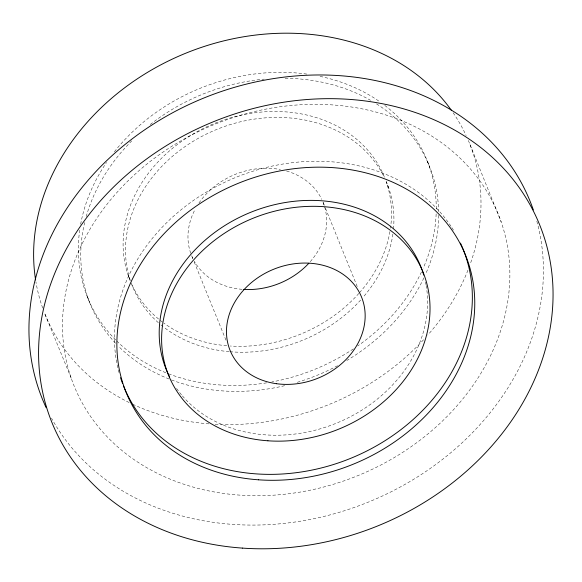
<?xml version="1.0" encoding="UTF-8"?>
<svg xmlns="http://www.w3.org/2000/svg" width="582" height="582" viewBox="0 0 582 582"><rect width="100%" height="100%" fill="white"/><g stroke="black" fill="none" stroke-linecap="round" stroke-linejoin="round"><path stroke-width="0.44" stroke-dasharray="2.91 2.18" d="M71.237 378.249L44.567 313.131A228.813 189.688 -22.1 0 0 129.626 402.78M427.494 161.505L429.902 167.427M388.681 187.884L386.273 181.962A137.287 113.817 -22.1 0 1 390.471 228.209M323.119 202.5L325.163 207.534M325.505 208.371L357.537 287.268M192.176 256.968L192.853 258.648M194.221 262.002L226.252 340.892M128.338 275.832L130.142 280.277M87.118 296.282L89.526 302.211M470.038 144.656L501.131 221.8A228.813 189.688 -22.1 0 1 232.334 494.489A228.813 189.688 -22.1 0 1 125.086 183.781A228.813 189.688 -22.1 0 1 501.131 221.8M536.83 221.225A263.129 218.148 -22.1 0 1 368.239 502.15A263.129 218.148 -22.1 0 1 51.543 418.232M384.797 105.422A183.046 151.757 -22.1 0 1 436.253 209.375M436.144 213.9A183.046 151.757 -22.1 0 1 423.23 268.106M421.455 271.983A183.046 151.757 -22.1 0 1 357.668 345.963M353.325 348.931A183.046 151.757 -22.1 0 1 271.874 381.945M266.687 382.84A183.046 151.757 -22.1 0 1 169.195 374.051M165.819 372.735A183.046 151.757 -22.1 0 1 116.902 341.147M115.658 339.917A183.046 151.757 -22.1 0 1 79.683 230.246M80.643 224.274A183.046 151.757 -22.1 0 1 106.513 162.502M114.378 151.786A183.046 151.757 -22.1 0 1 307.849 74.22M320.049 76.366A183.046 151.757 -22.1 0 1 379.908 101.835M468.335 140.48A228.813 189.688 -22.1 0 1 470.111 264.41M467.928 270.223A228.813 189.688 -22.1 0 1 427.814 335.036M423.551 339.757A228.813 189.688 -22.1 0 1 215.158 424.263M209.011 423.863A228.813 189.688 -22.1 0 1 132.827 404.308M42.682 308.053A228.813 189.688 -22.1 0 1 35.895 281.775M453.109 112.748A228.813 189.688 -22.1 0 1 466.131 135.526M119.048 372.626A183.046 151.757 -22.1 0 1 230.719 179.562A183.046 151.757 -22.1 0 1 451.406 226.9M451.887 227.642A183.046 151.757 -22.1 0 1 454.236 231.403M376.51 103.894A183.046 151.757 -22.1 0 1 438.632 211.688M438.661 215.304A183.046 151.757 -22.1 0 1 425.638 274.035M423.863 277.912A183.046 151.757 -22.1 0 1 346.785 360.505M337.545 365.722A183.046 151.757 -22.1 0 1 295.743 382.76M284.634 385.691A183.046 151.757 -22.1 0 1 169.908 379.333M169.064 378.998A183.046 151.757 -22.1 0 1 118.706 346.479M115.563 343.242A183.046 151.757 -22.1 0 1 84.666 222.528M86.216 216.577A183.046 151.757 -22.1 0 1 131.743 140.909M150.207 124.533A183.046 151.757 -22.1 0 1 264.206 79.13M285.144 78.272A183.046 151.757 -22.1 0 1 370.487 100.279M425.471 282.001A137.287 113.817 -22.1 0 1 425.995 284.62M426.155 285.5A137.287 113.817 -22.1 0 1 341.954 420.808A137.287 113.817 -22.1 0 1 182.057 395.498M181.475 394.807A137.287 113.817 -22.1 0 1 176.048 387.67M386.113 181.271A137.287 113.817 -22.1 0 1 393.476 229.039M392.879 234.139A137.287 113.817 -22.1 0 1 363.015 297.366M360.658 300.028A137.287 113.817 -22.1 0 1 230.05 351.746M229.163 351.673A137.287 113.817 -22.1 0 1 163.615 327.055M162.938 326.524A137.287 113.817 -22.1 0 1 160.938 324.909M158.348 322.69A137.287 113.817 -22.1 0 1 131.037 282.59M130.179 280.073A137.287 113.817 -22.1 0 1 217.064 129.299A137.287 113.817 -22.1 0 1 384.258 177.241M389.933 231.607A137.287 113.817 -22.1 0 1 359.443 292.775M358.847 293.437A137.287 113.817 -22.1 0 1 230.297 346.014M226.754 345.744A137.287 113.817 -22.1 0 1 163.957 323.185M162.567 322.166A137.287 113.817 -22.1 0 1 131.619 284.067M130.215 280.808A137.287 113.817 -22.1 0 1 214.663 123.369A137.287 113.817 -22.1 0 1 384.731 177.801M323.054 202.289A70.931 58.804 -22.1 0 1 309.944 262.046M242.076 289.312A70.931 58.804 -22.1 0 1 194.323 261.238M192.838 258.415A70.931 58.804 -22.1 0 1 190.983 254.014M190.714 253.265A70.931 58.804 -22.1 0 1 195.232 209.156M198.942 203.067A70.931 58.804 -22.1 0 1 280.444 169.551M286.533 171.013A70.931 58.804 -22.1 0 1 321.766 199.371"/><path stroke-width="0.87" d="M46.189 407.727A263.129 218.148 -22.1 0 1 204.137 97.9A263.129 218.148 -22.1 0 1 533.338 209.949M35.604 279.978A228.813 189.688 -22.1 0 1 185.709 53.231A228.813 189.688 -22.1 0 1 451.617 110.616M460.464 243.109A183.046 151.757 -22.1 0 1 353.645 457.103A183.046 151.757 -22.1 0 1 123.544 386.019M122.591 383.545A183.046 151.757 -22.1 0 1 120.554 377.703M422.379 270.87A137.287 113.817 -22.1 0 1 423.725 275.097M169.653 376.976A137.287 113.817 -22.1 0 1 248.288 213.303A137.287 113.817 -22.1 0 1 422.081 270.033M308.838 263.26A70.931 58.804 -22.1 0 1 243.713 289.429M242.352 548.099A263.129 218.148 -22.1 0 0 540.46 226.856A263.129 218.148 -22.1 0 0 104.629 196.243A263.129 218.148 -22.1 0 0 242.352 548.099M258.626 479.815A183.046 151.757 -22.1 0 0 466 256.342A183.046 151.757 -22.1 0 0 162.815 235.041A183.046 151.757 -22.1 0 0 258.626 479.815M267.924 440.792A137.287 113.817 -22.1 0 0 423.456 273.191A137.287 113.817 -22.1 0 0 196.069 257.215A137.287 113.817 -22.1 0 0 267.924 440.792M276.545 383.713A70.931 58.804 -22.1 0 0 363.139 301.636A70.931 58.804 -22.1 0 0 247.757 285.849A70.931 58.804 -22.1 0 0 276.545 383.713"/></g></svg>
